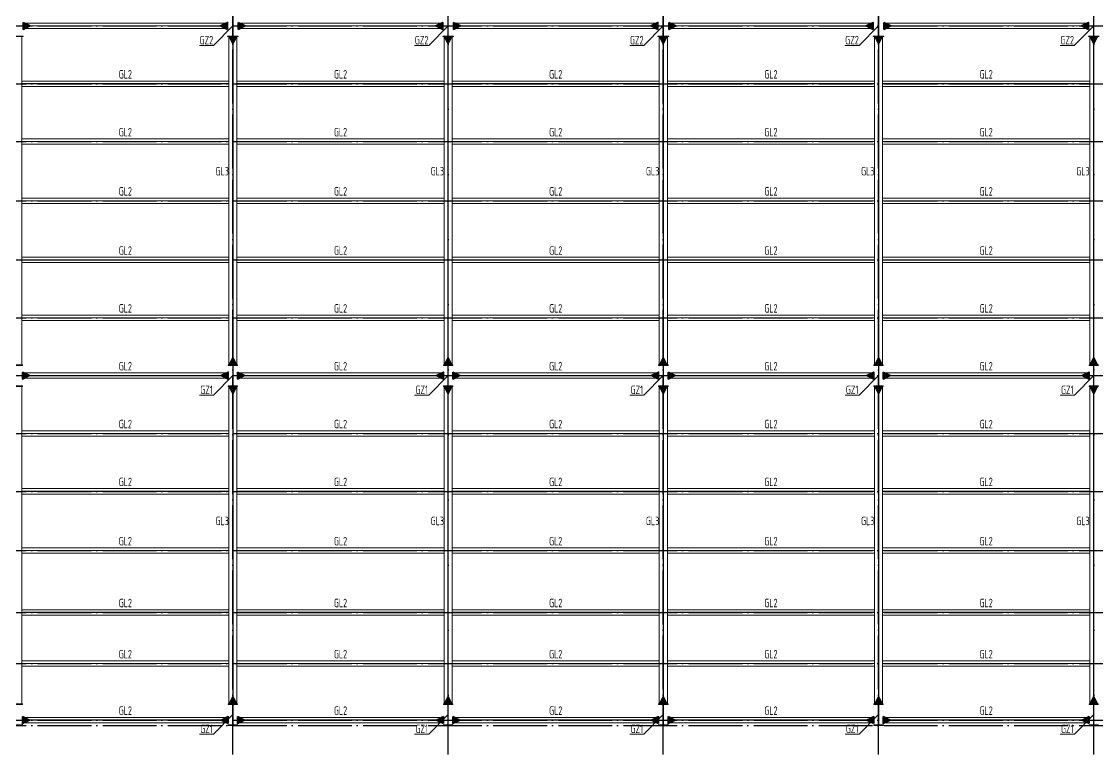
# Model space of a CAD drawing. Extents: x 19118 to 566552, y -1188739 to 92943.
# Drawn here: x 123848 to 163848, y -372341 to -345099 of the extents above; entities that cross this region are included whole.
import ezdxf
from ezdxf.enums import TextEntityAlignment as Align

# ---------------------------------------------------------------- set-up
doc = ezdxf.new("R2010")
doc.units = 0
doc.header["$LTSCALE"] = 1000
doc.header["$MEASUREMENT"] = 0
doc.linetypes.add('DOTE', pattern=[2.42, 2, -0.2, 0.02, -0.2])
doc.linetypes.add('线型2', pattern=[5, 3, -2])
doc.layers.add('DOTE', color=9, linetype='DOTE')
for name, color, linetype, lineweight in [('字符标注', 9, 'CONTINUOUS', 18), ('柱_主零件_实线', 51, 'CONTINUOUS', 18), ('梁_主零件_实线', 141, 'CONTINUOUS', 18), ('梁截面名称', 9, 'CONTINUOUS', 18), ('连接标识_刚接符号_梁端', 141, 'CONTINUOUS', 35)]:
    doc.layers.add(name, color=color, linetype=linetype, lineweight=lineweight)
doc.styles.add('PkpmHz', font='Pkpmeng', dxfattribs={"width": 0.7, "bigfont": 'hztxt'})

msp = doc.modelspace()

# ---------------------------------------------------------------- hatches: boundary and pattern name
at = {"layer": '连接标识_刚接符号_梁端'}
for points in [[(123908.4, -345130.75), (124168.4, -345260.75), (123908.4, -345390.75)], [(131508.4, -345390.75), (131248.4, -345260.75), (131508.4, -345130.75)], [(131908.4, -345130.75), (132168.4, -345260.75), (131908.4, -345390.75)], [(139508.4, -345390.75), (139248.4, -345260.75), (139508.4, -345130.75)], [(139908.4, -345130.75), (140168.4, -345260.75), (139908.4, -345390.75)], [(147508.4, -345390.75), (147248.4, -345260.75), (147508.4, -345130.75)], [(147908.4, -345130.75), (148168.4, -345260.75), (147908.4, -345390.75)], [(155508.4, -345390.75), (155248.4, -345260.75), (155508.4, -345130.75)], [(155908.4, -345130.75), (156168.4, -345260.75), (155908.4, -345390.75)], [(163508.4, -345390.75), (163248.4, -345260.75), (163508.4, -345130.75)], [(131838.4, -345660.75), (131708.4, -345920.75), (131578.4, -345660.75)], [(139838.4, -345660.75), (139708.4, -345920.75), (139578.4, -345660.75)], [(147838.4, -345660.75), (147708.4, -345920.75), (147578.4, -345660.75)], [(155838.4, -345660.75), (155708.4, -345920.75), (155578.4, -345660.75)], [(163838.4, -345660.75), (163708.4, -345920.75), (163578.4, -345660.75)], [(131578.4, -357860.75), (131708.4, -357600.75), (131838.4, -357860.75)], [(139578.4, -357860.75), (139708.4, -357600.75), (139838.4, -357860.75)], [(147578.4, -357860.75), (147708.4, -357600.75), (147838.4, -357860.75)], [(155578.4, -357860.75), (155708.4, -357600.75), (155838.4, -357860.75)], [(163578.4, -357860.75), (163708.4, -357600.75), (163838.4, -357860.75)], [(123883.4, -358130.75), (124143.4, -358260.75), (123883.4, -358390.75)], [(131533.4, -358390.75), (131273.4, -358260.75), (131533.4, -358130.75)], [(131883.4, -358130.75), (132143.4, -358260.75), (131883.4, -358390.75)], [(139533.4, -358390.75), (139273.4, -358260.75), (139533.4, -358130.75)], [(139883.4, -358130.75), (140143.4, -358260.75), (139883.4, -358390.75)], [(147533.4, -358390.75), (147273.4, -358260.75), (147533.4, -358130.75)], [(147883.4, -358130.75), (148143.4, -358260.75), (147883.4, -358390.75)], [(155533.4, -358390.75), (155273.4, -358260.75), (155533.4, -358130.75)], [(155883.4, -358130.75), (156143.4, -358260.75), (155883.4, -358390.75)], [(163533.4, -358390.75), (163273.4, -358260.75), (163533.4, -358130.75)], [(131838.4, -358660.75), (131708.4, -358920.75), (131578.4, -358660.75)], [(139838.4, -358660.75), (139708.4, -358920.75), (139578.4, -358660.75)], [(147838.4, -358660.75), (147708.4, -358920.75), (147578.4, -358660.75)], [(155838.4, -358660.75), (155708.4, -358920.75), (155578.4, -358660.75)], [(163838.4, -358660.75), (163708.4, -358920.75), (163578.4, -358660.75)], [(131578.4, -370460.74), (131708.4, -370200.74), (131838.4, -370460.74)], [(139578.4, -370460.74), (139708.4, -370200.74), (139838.4, -370460.74)], [(147578.4, -370460.74), (147708.4, -370200.74), (147838.4, -370460.74)], [(155578.4, -370460.74), (155708.4, -370200.74), (155838.4, -370460.74)], [(163578.4, -370460.74), (163708.4, -370200.74), (163838.4, -370460.74)], [(123883.4, -370930.74), (124143.4, -371060.74), (123883.4, -371190.74)], [(131533.4, -371190.74), (131273.4, -371060.74), (131533.4, -370930.74)], [(131883.4, -370930.74), (132143.4, -371060.74), (131883.4, -371190.74)], [(139533.4, -371190.74), (139273.4, -371060.74), (139533.4, -370930.74)], [(139883.4, -370930.74), (140143.4, -371060.74), (139883.4, -371190.74)], [(147533.4, -371190.74), (147273.4, -371060.74), (147533.4, -370930.74)], [(147883.4, -370930.74), (148143.4, -371060.74), (147883.4, -371190.74)], [(155533.4, -371190.74), (155273.4, -371060.74), (155533.4, -370930.74)], [(155883.4, -370930.74), (156143.4, -371060.74), (155883.4, -371190.74)], [(163533.4, -371190.74), (163273.4, -371060.74), (163533.4, -370930.74)]]:
    msp.add_hatch(color=256, dxfattribs=at).paths.add_polyline_path(points)

# ---------------------------------------------------------------- linework, layer by layer
at = {"layer": 'DOTE', "color": 8}
for p, q in [((131708.4, -372340.79), (131708.4, -317833.71)), ((139708.4, -372340.79), (139708.4, -317833.71)), ((147708.4, -372340.79), (147708.4, -317833.71)), ((155708.4, -372340.79), (155708.4, -317833.71)), ((163708.4, -372340.79), (163708.4, -317833.71)), ((97826.88, -345260.75), (206364.14, -345260.75)), ((97826.88, -347410.75), (206364.14, -347410.75)), ((97826.88, -349560.75), (206364.14, -349560.75)), ((97826.88, -351760.75), (206364.14, -351760.75)), ((97826.88, -353960.75), (206364.14, -353960.75)), ((97826.88, -356110.75), (206364.14, -356110.75)), ((97826.88, -358260.75), (206364.14, -358260.75)), ((97826.88, -360410.75), (206364.14, -360410.75)), ((97826.88, -362560.75), (206364.14, -362560.75)), ((97826.88, -364760.75), (206364.14, -364760.75)), ((97826.88, -367060.75), (206364.14, -367060.75)), ((97826.88, -368960.75), (206364.14, -368960.75)), ((97826.88, -371060.75), (206364.14, -371060.75)), ((97826.88, -371260.75), (206364.14, -371260.75))]:
    msp.add_line(p, q, dxfattribs=at)
at = {"layer": '字符标注'}
for p, q in [((131708.4, -345260.75), (130984.6, -345984.55)), ((139708.4, -345260.75), (138984.6, -345984.55)), ((147708.4, -345260.75), (146984.6, -345984.55)), ((155708.4, -345260.75), (154984.6, -345984.55)), ((163708.4, -345260.75), (162984.6, -345984.55)), ((130984.6, -345984.55), (130459.6, -345984.55)), ((138984.6, -345984.55), (138459.6, -345984.55)), ((146984.6, -345984.55), (146459.6, -345984.55)), ((154984.6, -345984.55), (154459.6, -345984.55)), ((162984.6, -345984.55), (162459.6, -345984.55)), ((131708.4, -358260.75), (130988.35, -358980.8)), ((139708.4, -358260.75), (138988.35, -358980.8)), ((147708.4, -358260.75), (146988.35, -358980.8)), ((155708.4, -358260.75), (154988.35, -358980.8)), ((163708.4, -358260.75), (162988.35, -358980.8)), ((130988.35, -358980.8), (130463.35, -358980.8)), ((138988.35, -358980.8), (138463.35, -358980.8)), ((146988.35, -358980.8), (146463.35, -358980.8)), ((154988.35, -358980.8), (154463.35, -358980.8)), ((162988.35, -358980.8), (162463.35, -358980.8)), ((131708.4, -370860.74), (130988.35, -371580.79)), ((139708.4, -370860.74), (138988.35, -371580.79)), ((147708.4, -370860.74), (146988.35, -371580.79)), ((155708.4, -370860.74), (154988.35, -371580.79)), ((163708.4, -370860.74), (162988.35, -371580.79)), ((130988.35, -371580.79), (130463.35, -371580.79)), ((138988.35, -371580.79), (138463.35, -371580.79)), ((146988.35, -371580.79), (146463.35, -371580.79)), ((154988.35, -371580.79), (154463.35, -371580.79)), ((162988.35, -371580.79), (162463.35, -371580.79))]:
    msp.add_line(p, q, dxfattribs=at)
at = {"layer": '字符标注', "const_width": 2}
for points in [[(131709.4, -345260.75, 1), (131707.4, -345260.75, 1)], [(139709.4, -345260.75, 1), (139707.4, -345260.75, 1)], [(147709.4, -345260.75, 1), (147707.4, -345260.75, 1)], [(155709.4, -345260.75, 1), (155707.4, -345260.75, 1)], [(163709.4, -345260.75, 1), (163707.4, -345260.75, 1)], [(131709.4, -358260.75, 1), (131707.4, -358260.75, 1)], [(139709.4, -358260.75, 1), (139707.4, -358260.75, 1)], [(147709.4, -358260.75, 1), (147707.4, -358260.75, 1)], [(155709.4, -358260.75, 1), (155707.4, -358260.75, 1)], [(163709.4, -358260.75, 1), (163707.4, -358260.75, 1)], [(131709.4, -370860.74, 1), (131707.4, -370860.74, 1)], [(139709.4, -370860.74, 1), (139707.4, -370860.74, 1)], [(147709.4, -370860.74, 1), (147707.4, -370860.74, 1)], [(155709.4, -370860.74, 1), (155707.4, -370860.74, 1)], [(163709.4, -370860.74, 1), (163707.4, -370860.74, 1)]]:
    msp.add_lwpolyline(points, format="xyb", close=True, dxfattribs=at)
at = {"layer": '柱_主零件_实线', "ltscale": 20}
for p, q in [((131701.4, -344880.75), (131701.4, -345640.75)), ((131715.4, -345640.75), (131715.4, -344880.75)), ((139701.4, -344880.75), (139701.4, -345640.75)), ((139715.4, -345640.75), (139715.4, -344880.75)), ((147701.4, -344880.75), (147701.4, -345640.75)), ((147715.4, -345640.75), (147715.4, -344880.75)), ((155701.4, -344880.75), (155701.4, -345640.75)), ((155715.4, -345640.75), (155715.4, -344880.75)), ((163701.4, -344880.75), (163701.4, -345640.75)), ((163715.4, -345640.75), (163715.4, -344880.75)), ((123908.4, -345640.75), (123508.4, -345640.75)), ((123508.4, -345660.75), (123908.4, -345660.75)), ((123908.4, -345660.75), (123908.4, -345640.75)), ((131508.4, -345640.75), (131508.4, -345660.75)), ((131908.4, -345640.75), (131508.4, -345640.75)), ((131508.4, -345660.75), (131908.4, -345660.75)), ((131908.4, -345660.75), (131908.4, -345640.75)), ((139508.4, -345640.75), (139508.4, -345660.75)), ((139908.4, -345640.75), (139508.4, -345640.75)), ((139508.4, -345660.75), (139908.4, -345660.75)), ((139908.4, -345660.75), (139908.4, -345640.75)), ((147508.4, -345640.75), (147508.4, -345660.75)), ((147908.4, -345640.75), (147508.4, -345640.75)), ((147508.4, -345660.75), (147908.4, -345660.75)), ((147908.4, -345660.75), (147908.4, -345640.75)), ((155508.4, -345640.75), (155508.4, -345660.75)), ((155908.4, -345640.75), (155508.4, -345640.75)), ((155508.4, -345660.75), (155908.4, -345660.75)), ((155908.4, -345660.75), (155908.4, -345640.75)), ((163508.4, -345640.75), (163508.4, -345660.75)), ((163908.4, -345640.75), (163508.4, -345640.75)), ((163508.4, -345660.75), (163908.4, -345660.75)), ((123883.4, -357860.75), (123533.4, -357860.75)), ((123533.4, -357880.75), (123883.4, -357880.75)), ((123883.4, -357880.75), (123883.4, -357860.75)), ((131883.4, -357860.75), (131533.4, -357860.75)), ((131533.4, -357860.75), (131533.4, -357880.75)), ((131533.4, -357880.75), (131883.4, -357880.75)), ((131701.4, -357880.75), (131701.4, -358640.75)), ((131715.4, -358640.75), (131715.4, -357880.75)), ((131883.4, -357880.75), (131883.4, -357860.75)), ((139883.4, -357860.75), (139533.4, -357860.75)), ((139533.4, -357860.75), (139533.4, -357880.75)), ((139533.4, -357880.75), (139883.4, -357880.75)), ((139701.4, -357880.75), (139701.4, -358640.75)), ((139715.4, -358640.75), (139715.4, -357880.75)), ((139883.4, -357880.75), (139883.4, -357860.75)), ((147883.4, -357860.75), (147533.4, -357860.75)), ((147533.4, -357860.75), (147533.4, -357880.75)), ((147533.4, -357880.75), (147883.4, -357880.75)), ((147701.4, -357880.75), (147701.4, -358640.75)), ((147715.4, -358640.75), (147715.4, -357880.75)), ((147883.4, -357880.75), (147883.4, -357860.75)), ((155883.4, -357860.75), (155533.4, -357860.75)), ((155533.4, -357860.75), (155533.4, -357880.75)), ((155533.4, -357880.75), (155883.4, -357880.75)), ((155701.4, -357880.75), (155701.4, -358640.75)), ((155715.4, -358640.75), (155715.4, -357880.75)), ((155883.4, -357880.75), (155883.4, -357860.75)), ((163883.4, -357860.75), (163533.4, -357860.75)), ((163533.4, -357860.75), (163533.4, -357880.75)), ((163533.4, -357880.75), (163883.4, -357880.75)), ((163701.4, -357880.75), (163701.4, -358640.75)), ((163715.4, -358640.75), (163715.4, -357880.75)), ((123883.4, -358640.75), (123533.4, -358640.75)), ((123533.4, -358660.75), (123883.4, -358660.75)), ((123883.4, -358660.75), (123883.4, -358640.75)), ((131533.4, -358640.75), (131533.4, -358660.75)), ((131883.4, -358640.75), (131533.4, -358640.75)), ((131533.4, -358660.75), (131883.4, -358660.75)), ((131883.4, -358660.75), (131883.4, -358640.75)), ((139533.4, -358640.75), (139533.4, -358660.75)), ((139883.4, -358640.75), (139533.4, -358640.75)), ((139533.4, -358660.75), (139883.4, -358660.75)), ((139883.4, -358660.75), (139883.4, -358640.75)), ((147533.4, -358640.75), (147533.4, -358660.75)), ((147883.4, -358640.75), (147533.4, -358640.75)), ((147533.4, -358660.75), (147883.4, -358660.75)), ((147883.4, -358660.75), (147883.4, -358640.75)), ((155533.4, -358640.75), (155533.4, -358660.75)), ((155883.4, -358640.75), (155533.4, -358640.75)), ((155533.4, -358660.75), (155883.4, -358660.75)), ((155883.4, -358660.75), (155883.4, -358640.75)), ((163533.4, -358640.75), (163533.4, -358660.75)), ((163883.4, -358640.75), (163533.4, -358640.75)), ((163533.4, -358660.75), (163883.4, -358660.75)), ((123883.4, -370460.74), (123533.4, -370460.74)), ((123533.4, -370480.74), (123883.4, -370480.74)), ((123883.4, -370480.74), (123883.4, -370460.74)), ((131883.4, -370460.74), (131533.4, -370460.74)), ((131533.4, -370460.74), (131533.4, -370480.74)), ((131533.4, -370480.74), (131883.4, -370480.74)), ((131701.4, -370480.74), (131701.4, -371240.74)), ((131715.4, -371240.74), (131715.4, -370480.74)), ((131883.4, -370480.74), (131883.4, -370460.74)), ((139883.4, -370460.74), (139533.4, -370460.74)), ((139533.4, -370460.74), (139533.4, -370480.74)), ((139533.4, -370480.74), (139883.4, -370480.74)), ((139701.4, -370480.74), (139701.4, -371240.74)), ((139715.4, -371240.74), (139715.4, -370480.74)), ((139883.4, -370480.74), (139883.4, -370460.74)), ((147883.4, -370460.74), (147533.4, -370460.74)), ((147533.4, -370460.74), (147533.4, -370480.74)), ((147533.4, -370480.74), (147883.4, -370480.74)), ((147701.4, -370480.74), (147701.4, -371240.74)), ((147715.4, -371240.74), (147715.4, -370480.74)), ((147883.4, -370480.74), (147883.4, -370460.74)), ((155883.4, -370460.74), (155533.4, -370460.74)), ((155533.4, -370460.74), (155533.4, -370480.74)), ((155533.4, -370480.74), (155883.4, -370480.74)), ((155701.4, -370480.74), (155701.4, -371240.74)), ((155715.4, -371240.74), (155715.4, -370480.74)), ((155883.4, -370480.74), (155883.4, -370460.74)), ((163883.4, -370460.74), (163533.4, -370460.74)), ((163533.4, -370460.74), (163533.4, -370480.74)), ((163533.4, -370480.74), (163883.4, -370480.74)), ((163701.4, -370480.74), (163701.4, -371240.74)), ((163715.4, -371240.74), (163715.4, -370480.74)), ((123883.4, -371240.74), (123533.4, -371240.74)), ((123533.4, -371260.74), (123883.4, -371260.74)), ((123883.4, -371260.74), (123883.4, -371240.74)), ((131533.4, -371240.74), (131533.4, -371260.74)), ((131883.4, -371240.74), (131533.4, -371240.74)), ((131533.4, -371260.74), (131883.4, -371260.74)), ((131883.4, -371260.74), (131883.4, -371240.74)), ((139533.4, -371240.74), (139533.4, -371260.74)), ((139883.4, -371240.74), (139533.4, -371240.74)), ((139533.4, -371260.74), (139883.4, -371260.74)), ((139883.4, -371260.74), (139883.4, -371240.74)), ((147533.4, -371240.74), (147533.4, -371260.74)), ((147883.4, -371240.74), (147533.4, -371240.74)), ((147533.4, -371260.74), (147883.4, -371260.74)), ((147883.4, -371260.74), (147883.4, -371240.74)), ((155533.4, -371240.74), (155533.4, -371260.74)), ((155883.4, -371240.74), (155533.4, -371240.74)), ((155533.4, -371260.74), (155883.4, -371260.74)), ((155883.4, -371260.74), (155883.4, -371240.74)), ((163533.4, -371240.74), (163533.4, -371260.74)), ((163883.4, -371240.74), (163533.4, -371240.74)), ((163533.4, -371260.74), (163883.4, -371260.74))]:
    msp.add_line(p, q, dxfattribs=at)
at = {"layer": '梁_主零件_实线', "ltscale": 20}
for p, q in [((123908.4, -345160.75), (123908.4, -345360.75)), ((131508.4, -345160.75), (123908.4, -345160.75)), ((131508.4, -345360.75), (131508.4, -345160.75)), ((131908.4, -345160.75), (131908.4, -345360.75)), ((139508.4, -345160.75), (131908.4, -345160.75)), ((139508.4, -345360.75), (139508.4, -345160.75)), ((139908.4, -345160.75), (139908.4, -345360.75)), ((147508.4, -345160.75), (139908.4, -345160.75)), ((147508.4, -345360.75), (147508.4, -345160.75)), ((147908.4, -345160.75), (147908.4, -345360.75)), ((155508.4, -345160.75), (147908.4, -345160.75)), ((155508.4, -345360.75), (155508.4, -345160.75)), ((155908.4, -345160.75), (155908.4, -345360.75)), ((163508.4, -345160.75), (155908.4, -345160.75)), ((163508.4, -345360.75), (163508.4, -345160.75)), ((123908.4, -345360.75), (131508.4, -345360.75)), ((131908.4, -345360.75), (139508.4, -345360.75)), ((139908.4, -345360.75), (147508.4, -345360.75)), ((147908.4, -345360.75), (155508.4, -345360.75)), ((155908.4, -345360.75), (163508.4, -345360.75)), ((123858.4, -345660.75), (123558.4, -345660.75)), ((123858.4, -357860.75), (123858.4, -345660.75)), ((131858.4, -345660.75), (131558.4, -345660.75)), ((131558.4, -345660.75), (131558.4, -357860.75)), ((131858.4, -357860.75), (131858.4, -345660.75)), ((139858.4, -345660.75), (139558.4, -345660.75)), ((139558.4, -345660.75), (139558.4, -357860.75)), ((139858.4, -357860.75), (139858.4, -345660.75)), ((147858.4, -345660.75), (147558.4, -345660.75)), ((147558.4, -345660.75), (147558.4, -357860.75)), ((147858.4, -357860.75), (147858.4, -345660.75)), ((155858.4, -345660.75), (155558.4, -345660.75)), ((155558.4, -345660.75), (155558.4, -357860.75)), ((155858.4, -357860.75), (155858.4, -345660.75)), ((163858.4, -345660.75), (163558.4, -345660.75)), ((163558.4, -345660.75), (163558.4, -357860.75)), ((123858.4, -347310.75), (123858.4, -347510.75)), ((131558.4, -347310.75), (123858.4, -347310.75)), ((123858.4, -347510.75), (131558.4, -347510.75)), ((131558.4, -347510.75), (131558.4, -347310.75)), ((131858.4, -347310.75), (131858.4, -347510.75)), ((139558.4, -347310.75), (131858.4, -347310.75)), ((131858.4, -347510.75), (139558.4, -347510.75)), ((139558.4, -347510.75), (139558.4, -347310.75)), ((139858.4, -347310.75), (139858.4, -347510.75)), ((147558.4, -347310.75), (139858.4, -347310.75)), ((139858.4, -347510.75), (147558.4, -347510.75)), ((147558.4, -347510.75), (147558.4, -347310.75)), ((147858.4, -347310.75), (147858.4, -347510.75)), ((155558.4, -347310.75), (147858.4, -347310.75)), ((147858.4, -347510.75), (155558.4, -347510.75)), ((155558.4, -347510.75), (155558.4, -347310.75)), ((155858.4, -347310.75), (155858.4, -347510.75)), ((163558.4, -347310.75), (155858.4, -347310.75)), ((155858.4, -347510.75), (163558.4, -347510.75)), ((163558.4, -347510.75), (163558.4, -347310.75)), ((123858.4, -349460.75), (123858.4, -349660.75)), ((131558.4, -349460.75), (123858.4, -349460.75)), ((131558.4, -349660.75), (131558.4, -349460.75)), ((131858.4, -349460.75), (131858.4, -349660.75)), ((139558.4, -349460.75), (131858.4, -349460.75)), ((139558.4, -349660.75), (139558.4, -349460.75)), ((139858.4, -349460.75), (139858.4, -349660.75)), ((147558.4, -349460.75), (139858.4, -349460.75)), ((147558.4, -349660.75), (147558.4, -349460.75)), ((147858.4, -349460.75), (147858.4, -349660.75)), ((155558.4, -349460.75), (147858.4, -349460.75)), ((155558.4, -349660.75), (155558.4, -349460.75)), ((155858.4, -349460.75), (155858.4, -349660.75)), ((163558.4, -349460.75), (155858.4, -349460.75)), ((163558.4, -349660.75), (163558.4, -349460.75)), ((123858.4, -349660.75), (131558.4, -349660.75)), ((131858.4, -349660.75), (139558.4, -349660.75)), ((139858.4, -349660.75), (147558.4, -349660.75)), ((147858.4, -349660.75), (155558.4, -349660.75)), ((155858.4, -349660.75), (163558.4, -349660.75)), ((123858.4, -351660.75), (123858.4, -351860.75)), ((131558.4, -351660.75), (123858.4, -351660.75)), ((123858.4, -351860.75), (131558.4, -351860.75)), ((131558.4, -351860.75), (131558.4, -351660.75)), ((131858.4, -351660.75), (131858.4, -351860.75)), ((139558.4, -351660.75), (131858.4, -351660.75)), ((131858.4, -351860.75), (139558.4, -351860.75)), ((139558.4, -351860.75), (139558.4, -351660.75)), ((139858.4, -351660.75), (139858.4, -351860.75)), ((147558.4, -351660.75), (139858.4, -351660.75)), ((139858.4, -351860.75), (147558.4, -351860.75)), ((147558.4, -351860.75), (147558.4, -351660.75)), ((147858.4, -351660.75), (147858.4, -351860.75)), ((155558.4, -351660.75), (147858.4, -351660.75)), ((147858.4, -351860.75), (155558.4, -351860.75)), ((155558.4, -351860.75), (155558.4, -351660.75)), ((155858.4, -351660.75), (155858.4, -351860.75)), ((163558.4, -351660.75), (155858.4, -351660.75)), ((155858.4, -351860.75), (163558.4, -351860.75)), ((163558.4, -351860.75), (163558.4, -351660.75)), ((123858.4, -353860.75), (123858.4, -354060.75)), ((131558.4, -353860.75), (123858.4, -353860.75)), ((131558.4, -354060.75), (131558.4, -353860.75)), ((131858.4, -353860.75), (131858.4, -354060.75)), ((139558.4, -353860.75), (131858.4, -353860.75)), ((139558.4, -354060.75), (139558.4, -353860.75)), ((139858.4, -353860.75), (139858.4, -354060.75)), ((147558.4, -353860.75), (139858.4, -353860.75)), ((147558.4, -354060.75), (147558.4, -353860.75)), ((147858.4, -353860.75), (147858.4, -354060.75)), ((155558.4, -353860.75), (147858.4, -353860.75)), ((155558.4, -354060.75), (155558.4, -353860.75)), ((155858.4, -353860.75), (155858.4, -354060.75)), ((163558.4, -353860.75), (155858.4, -353860.75)), ((163558.4, -354060.75), (163558.4, -353860.75)), ((123858.4, -354060.75), (131558.4, -354060.75)), ((131858.4, -354060.75), (139558.4, -354060.75)), ((139858.4, -354060.75), (147558.4, -354060.75)), ((147858.4, -354060.75), (155558.4, -354060.75)), ((155858.4, -354060.75), (163558.4, -354060.75)), ((123858.4, -356010.75), (123858.4, -356210.75)), ((131558.4, -356010.75), (123858.4, -356010.75)), ((123858.4, -356210.75), (131558.4, -356210.75)), ((131558.4, -356210.75), (131558.4, -356010.75)), ((131858.4, -356010.75), (131858.4, -356210.75)), ((139558.4, -356010.75), (131858.4, -356010.75)), ((131858.4, -356210.75), (139558.4, -356210.75)), ((139558.4, -356210.75), (139558.4, -356010.75)), ((139858.4, -356010.75), (139858.4, -356210.75)), ((147558.4, -356010.75), (139858.4, -356010.75)), ((139858.4, -356210.75), (147558.4, -356210.75)), ((147558.4, -356210.75), (147558.4, -356010.75)), ((147858.4, -356010.75), (147858.4, -356210.75)), ((155558.4, -356010.75), (147858.4, -356010.75)), ((147858.4, -356210.75), (155558.4, -356210.75)), ((155558.4, -356210.75), (155558.4, -356010.75)), ((155858.4, -356010.75), (155858.4, -356210.75)), ((163558.4, -356010.75), (155858.4, -356010.75)), ((155858.4, -356210.75), (163558.4, -356210.75)), ((163558.4, -356210.75), (163558.4, -356010.75)), ((123558.4, -357860.75), (123858.4, -357860.75)), ((131558.4, -357860.75), (131858.4, -357860.75)), ((139558.4, -357860.75), (139858.4, -357860.75)), ((147558.4, -357860.75), (147858.4, -357860.75)), ((155558.4, -357860.75), (155858.4, -357860.75)), ((163558.4, -357860.75), (163858.4, -357860.75)), ((123883.4, -358160.75), (123883.4, -358360.75)), ((131533.4, -358160.75), (123883.4, -358160.75)), ((123883.4, -358360.75), (131533.4, -358360.75)), ((131533.4, -358360.75), (131533.4, -358160.75)), ((131883.4, -358160.75), (131883.4, -358360.75)), ((139533.4, -358160.75), (131883.4, -358160.75)), ((131883.4, -358360.75), (139533.4, -358360.75)), ((139533.4, -358360.75), (139533.4, -358160.75)), ((139883.4, -358160.75), (139883.4, -358360.75)), ((147533.4, -358160.75), (139883.4, -358160.75)), ((139883.4, -358360.75), (147533.4, -358360.75)), ((147533.4, -358360.75), (147533.4, -358160.75)), ((147883.4, -358160.75), (147883.4, -358360.75)), ((155533.4, -358160.75), (147883.4, -358160.75)), ((147883.4, -358360.75), (155533.4, -358360.75)), ((155533.4, -358360.75), (155533.4, -358160.75)), ((155883.4, -358160.75), (155883.4, -358360.75)), ((163533.4, -358160.75), (155883.4, -358160.75)), ((155883.4, -358360.75), (163533.4, -358360.75)), ((163533.4, -358360.75), (163533.4, -358160.75)), ((123858.4, -358660.75), (123558.4, -358660.75)), ((123858.4, -370460.74), (123858.4, -358660.75)), ((131858.4, -358660.75), (131558.4, -358660.75)), ((131558.4, -358660.75), (131558.4, -370460.74)), ((131858.4, -370460.74), (131858.4, -358660.75)), ((139858.4, -358660.75), (139558.4, -358660.75)), ((139558.4, -358660.75), (139558.4, -370460.74)), ((139858.4, -370460.74), (139858.4, -358660.75)), ((147858.4, -358660.75), (147558.4, -358660.75)), ((147558.4, -358660.75), (147558.4, -370460.74)), ((147858.4, -370460.74), (147858.4, -358660.75)), ((155858.4, -358660.75), (155558.4, -358660.75)), ((155558.4, -358660.75), (155558.4, -370460.74)), ((155858.4, -370460.74), (155858.4, -358660.75)), ((163858.4, -358660.75), (163558.4, -358660.75)), ((163558.4, -358660.75), (163558.4, -370460.74)), ((123858.4, -360310.75), (123858.4, -360510.75)), ((131558.4, -360310.75), (123858.4, -360310.75)), ((131558.4, -360510.75), (131558.4, -360310.75)), ((131858.4, -360310.75), (131858.4, -360510.75)), ((139558.4, -360310.75), (131858.4, -360310.75)), ((139558.4, -360510.75), (139558.4, -360310.75)), ((139858.4, -360310.75), (139858.4, -360510.75)), ((139858.4, -360310.75), (147558.4, -360310.75)), ((147558.4, -360510.75), (147558.4, -360310.75)), ((147858.4, -360310.75), (147858.4, -360510.75)), ((155558.4, -360310.75), (147858.4, -360310.75)), ((155558.4, -360510.75), (155558.4, -360310.75)), ((155858.4, -360310.75), (155858.4, -360510.75)), ((163558.4, -360310.75), (155858.4, -360310.75)), ((163558.4, -360510.75), (163558.4, -360310.75)), ((123858.4, -360510.75), (131558.4, -360510.75)), ((131858.4, -360510.75), (139558.4, -360510.75)), ((139858.4, -360510.75), (147558.4, -360510.75)), ((147858.4, -360510.75), (155558.4, -360510.75)), ((155858.4, -360510.75), (163558.4, -360510.75)), ((123858.4, -362460.75), (123858.4, -362660.75)), ((131558.4, -362460.75), (123858.4, -362460.75)), ((123858.4, -362660.75), (131558.4, -362660.75)), ((131558.4, -362660.75), (131558.4, -362460.75)), ((131858.4, -362460.75), (131858.4, -362660.75)), ((139558.4, -362460.75), (131858.4, -362460.75)), ((131858.4, -362660.75), (139558.4, -362660.75)), ((139558.4, -362660.75), (139558.4, -362460.75)), ((139858.4, -362460.75), (139858.4, -362660.75)), ((147558.4, -362460.75), (139858.4, -362460.75)), ((139858.4, -362660.75), (147558.4, -362660.75)), ((147558.4, -362660.75), (147558.4, -362460.75)), ((147858.4, -362460.75), (147858.4, -362660.75)), ((155558.4, -362460.75), (147858.4, -362460.75)), ((147858.4, -362660.75), (155558.4, -362660.75)), ((155558.4, -362660.75), (155558.4, -362460.75)), ((155858.4, -362460.75), (155858.4, -362660.75)), ((163558.4, -362460.75), (155858.4, -362460.75)), ((155858.4, -362660.75), (163558.4, -362660.75)), ((163558.4, -362660.75), (163558.4, -362460.75)), ((123858.4, -364660.75), (123858.4, -364860.75)), ((131558.4, -364660.75), (123858.4, -364660.75)), ((131558.4, -364860.75), (131558.4, -364660.75)), ((131858.4, -364660.75), (131858.4, -364860.75)), ((139558.4, -364660.75), (131858.4, -364660.75)), ((139558.4, -364860.75), (139558.4, -364660.75)), ((139858.4, -364660.75), (139858.4, -364860.75)), ((147558.4, -364660.75), (139858.4, -364660.75)), ((147558.4, -364860.75), (147558.4, -364660.75)), ((147858.4, -364660.75), (147858.4, -364860.75)), ((155558.4, -364660.75), (147858.4, -364660.75)), ((155558.4, -364860.75), (155558.4, -364660.75)), ((155858.4, -364660.75), (155858.4, -364860.75)), ((163558.4, -364660.75), (155858.4, -364660.75)), ((163558.4, -364860.75), (163558.4, -364660.75)), ((123858.4, -364860.75), (131558.4, -364860.75)), ((131858.4, -364860.75), (139558.4, -364860.75)), ((139858.4, -364860.75), (147558.4, -364860.75)), ((147858.4, -364860.75), (155558.4, -364860.75)), ((155858.4, -364860.75), (163558.4, -364860.75)), ((123858.4, -366960.75), (123858.4, -367160.75)), ((131558.4, -366960.75), (123858.4, -366960.75)), ((123858.4, -367160.75), (131558.4, -367160.75)), ((131558.4, -367160.75), (131558.4, -366960.75)), ((131858.4, -366960.75), (131858.4, -367160.75)), ((139558.4, -366960.75), (131858.4, -366960.75)), ((131858.4, -367160.75), (139558.4, -367160.75)), ((139558.4, -367160.75), (139558.4, -366960.75)), ((139858.4, -366960.75), (139858.4, -367160.75)), ((147558.4, -366960.75), (139858.4, -366960.75)), ((139858.4, -367160.75), (147558.4, -367160.75)), ((147558.4, -367160.75), (147558.4, -366960.75)), ((147858.4, -366960.75), (147858.4, -367160.75)), ((155558.4, -366960.75), (147858.4, -366960.75)), ((147858.4, -367160.75), (155558.4, -367160.75)), ((155558.4, -367160.75), (155558.4, -366960.75)), ((155858.4, -366960.75), (155858.4, -367160.75)), ((163558.4, -366960.75), (155858.4, -366960.75)), ((155858.4, -367160.75), (163558.4, -367160.75)), ((163558.4, -367160.75), (163558.4, -366960.75)), ((123858.4, -368860.75), (123858.4, -369060.75)), ((131558.4, -368860.75), (123858.4, -368860.75)), ((123858.4, -369060.75), (131558.4, -369060.75)), ((131558.4, -369060.75), (131558.4, -368860.75)), ((131858.4, -368860.75), (131858.4, -369060.75)), ((139558.4, -368860.75), (131858.4, -368860.75)), ((131858.4, -369060.75), (139558.4, -369060.75)), ((139558.4, -369060.75), (139558.4, -368860.75)), ((139858.4, -368860.75), (139858.4, -369060.75)), ((147558.4, -368860.75), (139858.4, -368860.75)), ((139858.4, -369060.75), (147558.4, -369060.75)), ((147558.4, -369060.75), (147558.4, -368860.75)), ((147858.4, -368860.75), (147858.4, -369060.75)), ((155558.4, -368860.75), (147858.4, -368860.75)), ((147858.4, -369060.75), (155558.4, -369060.75)), ((155558.4, -369060.75), (155558.4, -368860.75)), ((155858.4, -368860.75), (155858.4, -369060.75)), ((163558.4, -368860.75), (155858.4, -368860.75)), ((155858.4, -369060.75), (163558.4, -369060.75)), ((163558.4, -369060.75), (163558.4, -368860.75)), ((123558.4, -370460.74), (123858.4, -370460.74)), ((131558.4, -370460.74), (131858.4, -370460.74)), ((139558.4, -370460.74), (139858.4, -370460.74)), ((147558.4, -370460.74), (147858.4, -370460.74)), ((155558.4, -370460.74), (155858.4, -370460.74)), ((163558.4, -370460.74), (163858.4, -370460.74)), ((123883.4, -370960.74), (123883.4, -371160.74)), ((131533.4, -370960.74), (123883.4, -370960.74)), ((123883.4, -371160.74), (131533.4, -371160.74)), ((131533.4, -371160.74), (131533.4, -370960.74)), ((131883.4, -370960.74), (131883.4, -371160.74)), ((139533.4, -370960.74), (131883.4, -370960.74)), ((131883.4, -371160.74), (139533.4, -371160.74)), ((139533.4, -371160.74), (139533.4, -370960.74)), ((139883.4, -370960.74), (139883.4, -371160.74)), ((147533.4, -370960.74), (139883.4, -370960.74)), ((139883.4, -371160.74), (147533.4, -371160.74)), ((147533.4, -371160.74), (147533.4, -370960.74)), ((147883.4, -370960.74), (147883.4, -371160.74)), ((155533.4, -370960.74), (147883.4, -370960.74)), ((147883.4, -371160.74), (155533.4, -371160.74)), ((155533.4, -371160.74), (155533.4, -370960.74)), ((155883.4, -370960.74), (155883.4, -371160.74)), ((163533.4, -370960.74), (155883.4, -370960.74)), ((155883.4, -371160.74), (163533.4, -371160.74)), ((163533.4, -371160.74), (163533.4, -370960.74))]:
    msp.add_line(p, q, dxfattribs=at)
at = {"layer": '梁_主零件_实线', "linetype": '线型2', "ltscale": 20}
for p, q in [((123908.4, -345257.75), (131508.4, -345257.75)), ((123908.4, -345263.75), (131508.4, -345263.75)), ((131908.4, -345257.75), (139508.4, -345257.75)), ((131908.4, -345263.75), (139508.4, -345263.75)), ((139908.4, -345257.75), (147508.4, -345257.75)), ((139908.4, -345263.75), (147508.4, -345263.75)), ((147908.4, -345257.75), (155508.4, -345257.75)), ((147908.4, -345263.75), (155508.4, -345263.75)), ((155908.4, -345257.75), (163508.4, -345257.75)), ((155908.4, -345263.75), (163508.4, -345263.75)), ((131702.4, -357860.75), (131702.4, -345660.75)), ((131714.4, -357860.75), (131714.4, -345660.75)), ((139702.4, -357860.75), (139702.4, -345660.75)), ((139714.4, -357860.75), (139714.4, -345660.75)), ((147702.4, -357860.75), (147702.4, -345660.75)), ((147714.4, -357860.75), (147714.4, -345660.75)), ((155702.4, -357860.75), (155702.4, -345660.75)), ((155714.4, -357860.75), (155714.4, -345660.75)), ((163702.4, -357860.75), (163702.4, -345660.75)), ((163714.4, -357860.75), (163714.4, -345660.75)), ((123858.4, -347407.75), (131558.4, -347407.75)), ((123858.4, -347413.75), (131558.4, -347413.75)), ((131858.4, -347407.75), (139558.4, -347407.75)), ((131858.4, -347413.75), (139558.4, -347413.75)), ((139858.4, -347407.75), (147558.4, -347407.75)), ((139858.4, -347413.75), (147558.4, -347413.75)), ((147858.4, -347407.75), (155558.4, -347407.75)), ((147858.4, -347413.75), (155558.4, -347413.75)), ((155858.4, -347407.75), (163558.4, -347407.75)), ((155858.4, -347413.75), (163558.4, -347413.75)), ((123858.4, -349557.75), (131558.4, -349557.75)), ((123858.4, -349563.75), (131558.4, -349563.75)), ((131858.4, -349557.75), (139558.4, -349557.75)), ((131858.4, -349563.75), (139558.4, -349563.75)), ((139858.4, -349557.75), (147558.4, -349557.75)), ((139858.4, -349563.75), (147558.4, -349563.75)), ((147858.4, -349557.75), (155558.4, -349557.75)), ((147858.4, -349563.75), (155558.4, -349563.75)), ((155858.4, -349557.75), (163558.4, -349557.75)), ((155858.4, -349563.75), (163558.4, -349563.75)), ((123858.4, -351757.75), (131558.4, -351757.75)), ((123858.4, -351763.75), (131558.4, -351763.75)), ((131858.4, -351757.75), (139558.4, -351757.75)), ((131858.4, -351763.75), (139558.4, -351763.75)), ((139858.4, -351757.75), (147558.4, -351757.75)), ((139858.4, -351763.75), (147558.4, -351763.75)), ((147858.4, -351757.75), (155558.4, -351757.75)), ((147858.4, -351763.75), (155558.4, -351763.75)), ((155858.4, -351757.75), (163558.4, -351757.75)), ((155858.4, -351763.75), (163558.4, -351763.75)), ((123858.4, -353957.75), (131558.4, -353957.75)), ((123858.4, -353963.75), (131558.4, -353963.75)), ((131858.4, -353957.75), (139558.4, -353957.75)), ((131858.4, -353963.75), (139558.4, -353963.75)), ((139858.4, -353957.75), (147558.4, -353957.75)), ((139858.4, -353963.75), (147558.4, -353963.75)), ((147858.4, -353957.75), (155558.4, -353957.75)), ((147858.4, -353963.75), (155558.4, -353963.75)), ((155858.4, -353957.75), (163558.4, -353957.75)), ((155858.4, -353963.75), (163558.4, -353963.75)), ((123858.4, -356107.75), (131558.4, -356107.75)), ((123858.4, -356113.75), (131558.4, -356113.75)), ((131858.4, -356107.75), (139558.4, -356107.75)), ((131858.4, -356113.75), (139558.4, -356113.75)), ((139858.4, -356107.75), (147558.4, -356107.75)), ((139858.4, -356113.75), (147558.4, -356113.75)), ((147858.4, -356107.75), (155558.4, -356107.75)), ((147858.4, -356113.75), (155558.4, -356113.75)), ((155858.4, -356107.75), (163558.4, -356107.75)), ((155858.4, -356113.75), (163558.4, -356113.75)), ((123883.4, -358257.75), (131533.4, -358257.75)), ((123883.4, -358263.75), (131533.4, -358263.75)), ((131883.4, -358257.75), (139533.4, -358257.75)), ((131883.4, -358263.75), (139533.4, -358263.75)), ((139883.4, -358257.75), (147533.4, -358257.75)), ((139883.4, -358263.75), (147533.4, -358263.75)), ((147883.4, -358257.75), (155533.4, -358257.75)), ((147883.4, -358263.75), (155533.4, -358263.75)), ((155883.4, -358257.75), (163533.4, -358257.75)), ((155883.4, -358263.75), (163533.4, -358263.75)), ((131702.4, -370460.74), (131702.4, -358660.75)), ((131714.4, -370460.74), (131714.4, -358660.75)), ((139702.4, -370460.74), (139702.4, -358660.75)), ((139714.4, -370460.74), (139714.4, -358660.75)), ((147702.4, -370460.74), (147702.4, -358660.75)), ((147714.4, -370460.74), (147714.4, -358660.75)), ((155702.4, -370460.74), (155702.4, -358660.75)), ((155714.4, -370460.74), (155714.4, -358660.75)), ((163702.4, -370460.74), (163702.4, -358660.75)), ((163714.4, -370460.74), (163714.4, -358660.75)), ((123858.4, -360407.75), (131558.4, -360407.75)), ((123858.4, -360413.75), (131558.4, -360413.75)), ((131858.4, -360407.75), (139558.4, -360407.75)), ((131858.4, -360413.75), (139558.4, -360413.75)), ((139858.4, -360407.75), (147558.4, -360407.75)), ((139858.4, -360413.75), (147558.4, -360413.75)), ((147858.4, -360407.75), (155558.4, -360407.75)), ((147858.4, -360413.75), (155558.4, -360413.75)), ((155858.4, -360407.75), (163558.4, -360407.75)), ((155858.4, -360413.75), (163558.4, -360413.75)), ((123858.4, -362557.75), (131558.4, -362557.75)), ((123858.4, -362563.75), (131558.4, -362563.75)), ((131858.4, -362557.75), (139558.4, -362557.75)), ((131858.4, -362563.75), (139558.4, -362563.75)), ((139858.4, -362557.75), (147558.4, -362557.75)), ((139858.4, -362563.75), (147558.4, -362563.75)), ((147858.4, -362557.75), (155558.4, -362557.75)), ((147858.4, -362563.75), (155558.4, -362563.75)), ((155858.4, -362557.75), (163558.4, -362557.75)), ((155858.4, -362563.75), (163558.4, -362563.75)), ((123858.4, -364757.75), (131558.4, -364757.75)), ((123858.4, -364763.75), (131558.4, -364763.75)), ((131858.4, -364757.75), (139558.4, -364757.75)), ((131858.4, -364763.75), (139558.4, -364763.75)), ((139858.4, -364757.75), (147558.4, -364757.75)), ((139858.4, -364763.75), (147558.4, -364763.75)), ((147858.4, -364757.75), (155558.4, -364757.75)), ((147858.4, -364763.75), (155558.4, -364763.75)), ((155858.4, -364757.75), (163558.4, -364757.75)), ((155858.4, -364763.75), (163558.4, -364763.75)), ((123858.4, -367057.75), (131558.4, -367057.75)), ((123858.4, -367063.75), (131558.4, -367063.75)), ((131858.4, -367057.75), (139558.4, -367057.75)), ((131858.4, -367063.75), (139558.4, -367063.75)), ((139858.4, -367057.75), (147558.4, -367057.75)), ((139858.4, -367063.75), (147558.4, -367063.75)), ((147858.4, -367057.75), (155558.4, -367057.75)), ((147858.4, -367063.75), (155558.4, -367063.75)), ((155858.4, -367057.75), (163558.4, -367057.75)), ((155858.4, -367063.75), (163558.4, -367063.75)), ((123858.4, -368957.75), (131558.4, -368957.75)), ((123858.4, -368963.75), (131558.4, -368963.75)), ((131858.4, -368957.75), (139558.4, -368957.75)), ((131858.4, -368963.75), (139558.4, -368963.75)), ((139858.4, -368957.75), (147558.4, -368957.75)), ((139858.4, -368963.75), (147558.4, -368963.75)), ((147858.4, -368957.75), (155558.4, -368957.75)), ((147858.4, -368963.75), (155558.4, -368963.75)), ((155858.4, -368957.75), (163558.4, -368957.75)), ((155858.4, -368963.75), (163558.4, -368963.75)), ((123883.4, -371057.74), (131533.4, -371057.74)), ((123883.4, -371063.74), (131533.4, -371063.74)), ((131883.4, -371057.74), (139533.4, -371057.74)), ((131883.4, -371063.74), (139533.4, -371063.74)), ((139883.4, -371057.74), (147533.4, -371057.74)), ((139883.4, -371063.74), (147533.4, -371063.74)), ((147883.4, -371057.74), (155533.4, -371057.74)), ((147883.4, -371063.74), (155533.4, -371063.74)), ((155883.4, -371057.74), (163533.4, -371057.74)), ((155883.4, -371063.74), (163533.4, -371063.74))]:
    msp.add_line(p, q, dxfattribs=at)
at = {"layer": '连接标识_刚接符号_梁端', "linetype": 'Continuous'}
for points in [[(123908.4, -345130.75), (124168.4, -345260.75), (123908.4, -345390.75)], [(131508.4, -345390.75), (131248.4, -345260.75), (131508.4, -345130.75)], [(131908.4, -345130.75), (132168.4, -345260.75), (131908.4, -345390.75)], [(139508.4, -345390.75), (139248.4, -345260.75), (139508.4, -345130.75)], [(139908.4, -345130.75), (140168.4, -345260.75), (139908.4, -345390.75)], [(147508.4, -345390.75), (147248.4, -345260.75), (147508.4, -345130.75)], [(147908.4, -345130.75), (148168.4, -345260.75), (147908.4, -345390.75)], [(155508.4, -345390.75), (155248.4, -345260.75), (155508.4, -345130.75)], [(155908.4, -345130.75), (156168.4, -345260.75), (155908.4, -345390.75)], [(163508.4, -345390.75), (163248.4, -345260.75), (163508.4, -345130.75)], [(131838.4, -345660.75), (131708.4, -345920.75), (131578.4, -345660.75)], [(139838.4, -345660.75), (139708.4, -345920.75), (139578.4, -345660.75)], [(147838.4, -345660.75), (147708.4, -345920.75), (147578.4, -345660.75)], [(155838.4, -345660.75), (155708.4, -345920.75), (155578.4, -345660.75)], [(163838.4, -345660.75), (163708.4, -345920.75), (163578.4, -345660.75)], [(131578.4, -357860.75), (131708.4, -357600.75), (131838.4, -357860.75)], [(139578.4, -357860.75), (139708.4, -357600.75), (139838.4, -357860.75)], [(147578.4, -357860.75), (147708.4, -357600.75), (147838.4, -357860.75)], [(155578.4, -357860.75), (155708.4, -357600.75), (155838.4, -357860.75)], [(163578.4, -357860.75), (163708.4, -357600.75), (163838.4, -357860.75)], [(123883.4, -358130.75), (124143.4, -358260.75), (123883.4, -358390.75)], [(131533.4, -358390.75), (131273.4, -358260.75), (131533.4, -358130.75)], [(131883.4, -358130.75), (132143.4, -358260.75), (131883.4, -358390.75)], [(139533.4, -358390.75), (139273.4, -358260.75), (139533.4, -358130.75)], [(139883.4, -358130.75), (140143.4, -358260.75), (139883.4, -358390.75)], [(147533.4, -358390.75), (147273.4, -358260.75), (147533.4, -358130.75)], [(147883.4, -358130.75), (148143.4, -358260.75), (147883.4, -358390.75)], [(155533.4, -358390.75), (155273.4, -358260.75), (155533.4, -358130.75)], [(155883.4, -358130.75), (156143.4, -358260.75), (155883.4, -358390.75)], [(163533.4, -358390.75), (163273.4, -358260.75), (163533.4, -358130.75)], [(131838.4, -358660.75), (131708.4, -358920.75), (131578.4, -358660.75)], [(139838.4, -358660.75), (139708.4, -358920.75), (139578.4, -358660.75)], [(147838.4, -358660.75), (147708.4, -358920.75), (147578.4, -358660.75)], [(155838.4, -358660.75), (155708.4, -358920.75), (155578.4, -358660.75)], [(163838.4, -358660.75), (163708.4, -358920.75), (163578.4, -358660.75)], [(131578.4, -370460.74), (131708.4, -370200.74), (131838.4, -370460.74)], [(139578.4, -370460.74), (139708.4, -370200.74), (139838.4, -370460.74)], [(147578.4, -370460.74), (147708.4, -370200.74), (147838.4, -370460.74)], [(155578.4, -370460.74), (155708.4, -370200.74), (155838.4, -370460.74)], [(163578.4, -370460.74), (163708.4, -370200.74), (163838.4, -370460.74)], [(123883.4, -370930.74), (124143.4, -371060.74), (123883.4, -371190.74)], [(131533.4, -371190.74), (131273.4, -371060.74), (131533.4, -370930.74)], [(131883.4, -370930.74), (132143.4, -371060.74), (131883.4, -371190.74)], [(139533.4, -371190.74), (139273.4, -371060.74), (139533.4, -370930.74)], [(139883.4, -370930.74), (140143.4, -371060.74), (139883.4, -371190.74)], [(147533.4, -371190.74), (147273.4, -371060.74), (147533.4, -370930.74)], [(147883.4, -370930.74), (148143.4, -371060.74), (147883.4, -371190.74)], [(155533.4, -371190.74), (155273.4, -371060.74), (155533.4, -370930.74)], [(155883.4, -370930.74), (156143.4, -371060.74), (155883.4, -371190.74)], [(163533.4, -371190.74), (163273.4, -371060.74), (163533.4, -370930.74)]]:
    msp.add_lwpolyline(points, close=True, dxfattribs=at)

# ---------------------------------------------------------------- texts
at = {"layer": '字符标注', "style": 'PkpmHz', "width": 0.71}
for s, p in [('GZ2', (130722.1, -345947.94)), ('GZ2', (138722.1, -345947.94)), ('GZ2', (146722.1, -345947.94)), ('GZ2', (154722.1, -345947.94)), ('GZ2', (162722.1, -345947.94)), ('GZ1', (130725.85, -358944.19)), ('GZ1', (138725.85, -358944.19)), ('GZ1', (146725.85, -358944.19)), ('GZ1', (154725.85, -358944.19)), ('GZ1', (162725.85, -358944.19)), ('GZ1', (130725.85, -371544.17)), ('GZ1', (138725.85, -371544.17)), ('GZ1', (146725.85, -371544.17)), ('GZ1', (154725.85, -371544.17)), ('GZ1', (162725.85, -371544.17))]:
    msp.add_text(s, height=315, dxfattribs=at).set_placement(p, align=Align.CENTER)
at = {"layer": '梁截面名称', "style": 'PkpmHz', "width": 0.71}
for s, p in [('GL2', (127708.4, -347060.75)), ('GL2', (135708.4, -347060.75)), ('GL2', (143708.4, -347060.75)), ('GL2', (151708.4, -347060.75)), ('GL2', (159708.4, -347060.75)), ('GL2', (127708.4, -349210.75)), ('GL2', (135708.4, -349210.75)), ('GL2', (143708.4, -349210.75)), ('GL2', (151708.4, -349210.75)), ('GL2', (159708.4, -349210.75)), ('GL3', (131308.4, -350660.75)), ('GL3', (139308.4, -350660.75)), ('GL3', (147308.4, -350660.75)), ('GL3', (155308.4, -350660.75)), ('GL3', (163308.4, -350660.75)), ('GL2', (127708.4, -351410.75)), ('GL2', (135708.4, -351410.75)), ('GL2', (143708.4, -351410.75)), ('GL2', (151708.4, -351410.75)), ('GL2', (159708.4, -351410.75)), ('GL2', (127708.4, -353610.75)), ('GL2', (135708.4, -353610.75)), ('GL2', (143708.4, -353610.75)), ('GL2', (151708.4, -353610.75)), ('GL2', (159708.4, -353610.75)), ('GL2', (127708.4, -355760.75)), ('GL2', (135708.4, -355760.75)), ('GL2', (143708.4, -355760.75)), ('GL2', (151708.4, -355760.75)), ('GL2', (159708.4, -355760.75)), ('GL2', (127708.4, -357910.75)), ('GL2', (135708.4, -357910.75)), ('GL2', (143708.4, -357910.75)), ('GL2', (151708.4, -357910.75)), ('GL2', (159708.4, -357910.75)), ('GL2', (127708.4, -360060.75)), ('GL2', (135708.4, -360060.75)), ('GL2', (143708.4, -360060.75)), ('GL2', (151708.4, -360060.75)), ('GL2', (159708.4, -360060.75)), ('GL2', (127708.4, -362210.75)), ('GL2', (135708.4, -362210.75)), ('GL2', (143708.4, -362210.75)), ('GL2', (151708.4, -362210.75)), ('GL2', (159708.4, -362210.75)), ('GL3', (131308.4, -363660.75)), ('GL3', (139308.4, -363660.75)), ('GL3', (147308.4, -363660.75)), ('GL3', (155308.4, -363660.75)), ('GL3', (163308.4, -363660.75)), ('GL2', (127708.4, -364410.75)), ('GL2', (135708.4, -364410.75)), ('GL2', (143708.4, -364410.75)), ('GL2', (151708.4, -364410.75)), ('GL2', (159708.4, -364410.75)), ('GL2', (127708.4, -366710.75)), ('GL2', (135708.4, -366710.75)), ('GL2', (143708.4, -366710.75)), ('GL2', (151708.4, -366710.75)), ('GL2', (159708.4, -366710.75)), ('GL2', (127708.4, -368610.75)), ('GL2', (135708.4, -368610.75)), ('GL2', (143708.4, -368610.75)), ('GL2', (151708.4, -368610.75)), ('GL2', (159708.4, -368610.75)), ('GL2', (127708.4, -370710.74)), ('GL2', (135708.4, -370710.74)), ('GL2', (143708.4, -370710.74)), ('GL2', (151708.4, -370710.74)), ('GL2', (159708.4, -370710.74))]:
    msp.add_text(s, height=315, dxfattribs=at).set_placement(p, align=Align.MIDDLE_CENTER)

doc.saveas('drawing.dxf')
